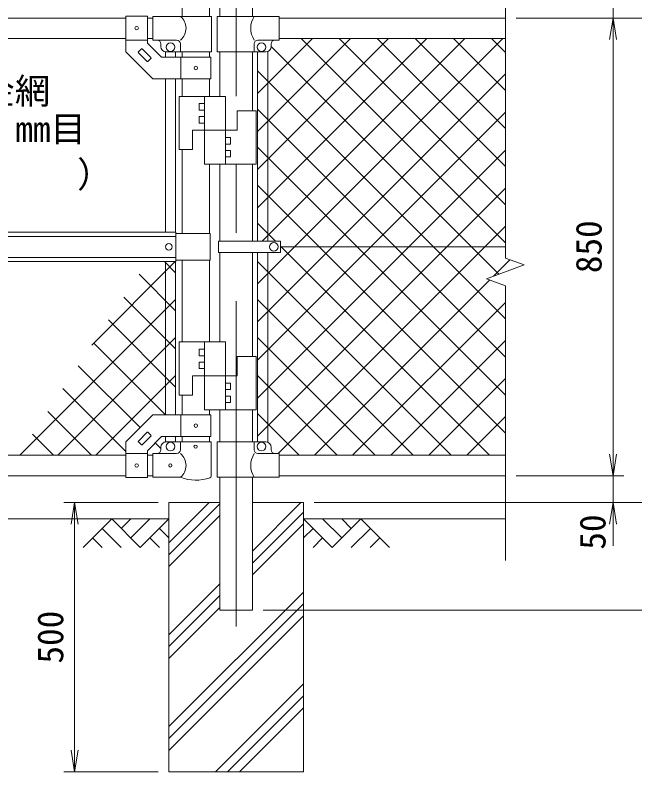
# Model space of a CAD drawing. Units: millimetres, scale not verified. Extents: x -4200 to 4200, y -2970 to 2970.
# Drawn here: x 2073 to 3225, y -689 to 717 of the extents above; entities that cross this region are included whole.
import ezdxf
from ezdxf.enums import TextEntityAlignment as Align

# ---------------------------------------------------------------- set-up
doc = ezdxf.new("R2010")
doc.units = ezdxf.units.MM
doc.header["$LTSCALE"] = 20
doc.linetypes.add('USER1', pattern=[50.8, 31.75, -6.35, 6.35, -6.35])
for name, color, linetype, lineweight in [('0-0_D-STR-TXT', 7, 'Continuous', 9), ('0-3_D-STR4', 7, 'Continuous', 9), ('0-4_D-BMK', 2, 'USER1', 13), ('0-5_D-STR1', 1, 'Continuous', 18), ('0-6_D-BGD', 7, 'Continuous', 9), ('0-7_D-DCR-HCH', 7, 'Continuous', 9), ('0-8_D-STR3', 3, 'Continuous', 13), ('0-9_D-STR-DIM', 7, 'Continuous', 9), ('0-A_0', 7, 'Continuous', 9), ('0-B_D-STR2', 7, 'Continuous', 9)]:
    doc.layers.add(name, color=color, linetype=linetype, lineweight=lineweight)
doc.styles.add('ＭＳ ゴシック', font='')
doc.styles.get('ＭＳ ゴシック').set_extended_font_data('MS Gothic')

# ---------------------------------------------------------------- blocks, each defined once
blk = doc.blocks.new('_Open')
at = {"layer": '0-A_0'}
blk.add_line((-20, 3.33), (0, 0), dxfattribs=at)
blk.add_lwpolyline([(-20, -3.33), (0, 0), (-20, 0)], dxfattribs=at)

msp = doc.modelspace()

# ---------------------------------------------------------------- linework, layer by layer
at = {"layer": '0-3_D-STR4'}
for p, q in [((2359.22, -188.63), (2359.22, -688.63)), ((2453.97, -188.63), (2359.22, -188.63)), ((2609.22, -188.63), (2514.47, -188.63)), ((2609.22, -188.63), (2609.22, -688.63)), ((2609.22, -688.63), (2359.22, -688.63))]:
    msp.add_line(p, q, dxfattribs=at)
at = {"layer": '0-4_D-BMK'}
msp.add_line((2484.22, 1201.52), (2484.22, -418.63), dxfattribs=at)
at = {"layer": '0-5_D-STR1'}
for p, q in [((2383.67, 1150.37), (2383.67, 714.37)), ((2434.47, 1150.37), (2434.47, 714.37)), ((2453.97, 1150.37), (2453.97, 714.37)), ((2514.47, 1150.37), (2514.47, 714.37)), ((1644.87, 711.37), (2279.07, 711.37)), ((2319.07, 711.37), (2329.07, 711.37)), ((2564.22, 711.37), (2984.22, 711.37)), ((1644.87, 673.37), (2279.07, 673.37)), ((2319.07, 673.37), (2329.07, 673.37)), ((2564.22, 673.37), (2984.22, 673.37)), ((2383.67, 648.37), (2383.67, 638.37)), ((2434.47, 648.37), (2434.47, 638.37)), ((2453.97, 648.37), (2453.97, 565.87)), ((2514.47, 648.37), (2514.47, 538.87)), ((2383.67, 598.37), (2383.67, 565.87)), ((2434.47, 598.37), (2434.47, 565.87)), ((2383.67, 466.87), (2383.67, 311.37)), ((2434.47, 439.87), (2434.47, 311.37)), ((2453.97, 439.87), (2453.97, 296.87)), ((2514.47, 439.87), (2514.47, 296.87)), ((2453.97, 275.87), (2453.97, 109.77)), ((2514.47, 275.87), (2514.47, 82.77)), ((2383.67, 261.37), (2383.67, 109.77)), ((2434.47, 261.37), (2434.47, 109.77)), ((2383.67, 10.77), (2383.67, -25.63)), ((2434.47, -16.23), (2434.47, -25.63)), ((2453.97, -16.23), (2453.97, -75.63)), ((2514.47, -16.23), (2514.47, -75.63)), ((2383.67, -65.63), (2383.67, -75.63)), ((2434.47, -65.63), (2434.47, -75.63)), ((1644.87, -100.63), (2279.07, -100.63)), ((2319.07, -100.63), (2329.07, -100.63)), ((2564.22, -100.63), (2984.22, -100.63)), ((1644.87, -138.63), (2279.07, -138.63)), ((2319.07, -138.63), (2329.07, -138.63)), ((2564.22, -138.63), (2984.22, -138.63)), ((2453.97, -141.63), (2453.97, -388.63)), ((2514.47, -141.63), (2514.47, -388.63))]:
    msp.add_line(p, q, dxfattribs=at)
msp.add_lwpolyline([(2514.47, -141.63), (2514.47, -388.63), (2453.97, -388.63)], dxfattribs=at)
at = {"layer": '0-6_D-BGD'}
for p, q in [((609.22, -218.63), (2359.22, -218.63)), ((2984.22, -218.63), (2609.22, -218.63))]:
    msp.add_line(p, q, dxfattribs=at)
at = {"layer": '0-7_D-DCR-HCH'}
for p, q in [((2359.22, -263.23), (2433.82, -188.63)), ((2359.22, -285.33), (2453.97, -190.58)), ((2514.47, -278.69), (2604.52, -188.63)), ((2514.47, -300.79), (2609.22, -206.04)), ((2252.79, -218.63), (2199.58, -271.84)), ((2252.79, -218.63), (2306, -271.84)), ((2270.53, -236.37), (2288.27, -218.63)), ((2288.27, -254.11), (2323.74, -218.63)), ((2306, -271.84), (2359.22, -218.63)), ((2359.22, -307.43), (2453.97, -212.68)), ((2662.43, -271.84), (2609.22, -218.63)), ((2680.16, -254.11), (2644.69, -218.63)), ((2715.64, -218.63), (2662.43, -271.84)), ((2697.99, -236.46), (2680.16, -218.63)), ((2715.64, -218.63), (2768.85, -271.84)), ((2235.05, -236.37), (2270.69, -271.84)), ((2341.48, -236.37), (2359.22, -254.03)), ((2514.47, -322.89), (2609.22, -228.14)), ((2626.95, -236.37), (2609.22, -254.03)), ((2733.38, -236.37), (2697.74, -271.84)), ((2217.32, -254.11), (2235.14, -271.84)), ((2323.74, -254.11), (2341.56, -271.84)), ((2644.69, -254.11), (2626.87, -271.84)), ((2751.11, -254.11), (2733.3, -271.84)), ((2359.22, -433.94), (2453.97, -339.19)), ((2359.22, -604.65), (2609.22, -354.65)), ((2359.22, -456.04), (2453.97, -361.29)), ((2359.22, -626.75), (2609.22, -376.75)), ((2359.22, -478.14), (2453.97, -383.39)), ((2359.22, -648.84), (2609.22, -398.84)), ((2445.94, -688.63), (2609.22, -525.36)), ((2468.04, -688.63), (2609.22, -547.46)), ((2490.14, -688.63), (2609.22, -569.55))]:
    msp.add_line(p, q, dxfattribs=at)
at = {"layer": '0-8_D-STR3'}
for p, q in [((2279.07, 714.62), (2279.07, 648.37)), ((2319.07, 714.62), (2279.07, 714.62)), ((2319.07, 714.62), (2319.07, 664.94)), ((2329.07, 714.37), (2438.42, 714.37)), ((2329.07, 670.37), (2329.07, 714.37)), ((2438.42, 714.37), (2438.42, 648.37)), ((2448.52, 714.37), (2564.22, 714.37)), ((2448.52, 648.37), (2448.52, 714.37)), ((2564.22, 670.37), (2564.22, 714.37)), ((2319.07, 670.12), (2279.07, 670.12)), ((2345.63, 638.37), (2319.07, 664.94)), ((2329.07, 670.37), (2373.52, 670.37)), ((2344.07, 658.37), (2344.07, 663.37)), ((2380.52, 648.37), (2380.52, 663.37)), ((2517.62, 648.37), (2517.62, 663.37)), ((2524.62, 670.37), (2564.22, 670.37)), ((2549.22, 658.37), (2549.22, 663.37)), ((2308.05, 654.03), (2302.4, 648.38)), ((2318.66, 630.7), (2302.4, 646.96)), ((2325.73, 637.77), (2309.47, 654.03)), ((2352.57, 648.37), (2352.57, 638.37)), ((2438.42, 648.37), (2354.07, 648.37)), ((2371.57, 648.37), (2371.57, 638.37)), ((2448.52, 648.37), (2539.22, 648.37)), ((2523.72, 648.37), (2523.72, 296.87)), ((2542.72, 649), (2542.72, 296.87)), ((2325.73, 636.36), (2320.08, 630.7)), ((2436.77, 638.37), (2345.63, 638.37)), ((2381.37, 638.37), (2381.37, 598.37)), ((2436.77, 638.37), (2436.77, 598.37)), ((2352.57, 598.37), (2352.57, 313.87)), ((2371.57, 598.37), (2371.57, 313.87)), ((2463.97, 565.87), (2377.97, 565.87)), ((2377.97, 565.87), (2377.97, 466.87)), ((2424.97, 565.87), (2424.97, 439.87)), ((2463.97, 565.87), (2463.97, 439.87)), ((2415.47, 552.37), (2415.47, 540.37)), ((2424.97, 552.37), (2415.47, 552.37)), ((2424.97, 540.37), (2415.47, 540.37)), ((2520.97, 538.87), (2485.97, 538.87)), ((2485.97, 538.87), (2485.97, 502.87)), ((2520.97, 538.87), (2520.97, 439.87)), ((2415.47, 528.37), (2415.47, 516.37)), ((2424.97, 528.37), (2415.47, 528.37)), ((2424.97, 516.37), (2415.47, 516.37)), ((2485.97, 502.87), (2402.97, 502.87)), ((2402.97, 502.87), (2402.97, 466.87)), ((2463.97, 489.37), (2473.47, 489.37)), ((2473.47, 477.37), (2473.47, 489.37)), ((2402.97, 466.87), (2377.97, 466.87)), ((2463.97, 477.37), (2473.47, 477.37)), ((2463.97, 465.37), (2473.47, 465.37)), ((2473.47, 453.37), (2473.47, 465.37)), ((2463.97, 453.37), (2473.47, 453.37)), ((2520.97, 439.87), (2424.97, 439.87)), ((1551.97, 313.87), (2371.97, 313.87)), ((2371.97, 313.87), (2371.97, 258.87)), ((2371.97, 311.37), (2436.07, 311.37)), ((2436.07, 311.37), (2436.07, 261.37)), ((1551.97, 305.87), (2371.97, 305.87)), ((2451.42, 275.87), (2451.42, 296.87)), ((2566.21, 296.87), (2451.42, 296.87)), ((2566.21, 275.87), (2566.21, 296.87)), ((2566.21, 286.37), (2984.22, 286.37)), ((2566.21, 275.87), (2451.42, 275.87)), ((2523.72, 275.87), (2523.72, -75.63)), ((2542.72, 275.87), (2542.72, -76.27)), ((1551.97, 266.87), (2371.97, 266.87)), ((1551.97, 258.87), (2371.97, 258.87)), ((2352.57, 258.87), (2352.57, -25.63)), ((2371.57, 258.87), (2371.57, -25.63)), ((2371.97, 261.37), (2436.07, 261.37)), ((2463.97, 109.77), (2377.97, 109.77)), ((2377.97, 109.77), (2377.97, 10.77)), ((2424.97, 109.77), (2424.97, -16.23)), ((2463.97, 109.77), (2463.97, -16.23)), ((2415.47, 96.27), (2415.47, 84.27)), ((2424.97, 96.27), (2415.47, 96.27)), ((2424.97, 84.27), (2415.47, 84.27)), ((2415.47, 72.27), (2415.47, 60.27)), ((2424.97, 72.27), (2415.47, 72.27)), ((2520.97, 82.77), (2485.97, 82.77)), ((2485.97, 82.77), (2485.97, 46.77)), ((2520.97, 82.77), (2520.97, -16.23)), ((2424.97, 60.27), (2415.47, 60.27)), ((2485.97, 46.77), (2402.97, 46.77)), ((2402.97, 46.77), (2402.97, 10.77)), ((2463.97, 33.27), (2473.47, 33.27)), ((2473.47, 21.27), (2473.47, 33.27)), ((2463.97, 21.27), (2473.47, 21.27)), ((2402.97, 10.77), (2377.97, 10.77)), ((2463.97, 9.27), (2473.47, 9.27)), ((2473.47, -2.73), (2473.47, 9.27)), ((2463.97, -2.73), (2473.47, -2.73)), ((2381.37, -65.63), (2381.37, -25.63)), ((2520.97, -16.23), (2424.97, -16.23)), ((2436.77, -65.63), (2436.77, -25.63)), ((2318.66, -57.97), (2302.4, -74.23)), ((2325.73, -65.04), (2309.47, -81.3)), ((2345.63, -65.63), (2319.07, -92.2)), ((2325.73, -63.62), (2320.08, -57.97)), ((2436.77, -65.63), (2345.63, -65.63)), ((2352.57, -65.63), (2352.57, -75.75)), ((2371.57, -65.63), (2371.57, -75.63)), ((2279.07, -141.88), (2279.07, -75.63)), ((2308.05, -81.3), (2302.4, -75.64)), ((2380.52, -75.63), (2354.07, -75.63)), ((2437.62, -75.63), (2380.52, -75.63)), ((2380.52, -75.63), (2380.52, -90.63)), ((2437.62, -75.63), (2437.62, -139.33)), ((2448.52, -75.63), (2539.22, -75.63)), ((2448.52, -75.63), (2448.52, -141.63)), ((2517.62, -75.63), (2517.62, -90.63)), ((2319.07, -97.38), (2279.07, -97.38)), ((2319.07, -141.88), (2319.07, -92.2)), ((2329.07, -97.63), (2373.52, -97.63)), ((2329.07, -141.63), (2329.07, -97.63)), ((2344.07, -90.63), (2344.07, -85.63)), ((2524.62, -97.63), (2564.22, -97.63)), ((2549.22, -85.63), (2549.22, -90.63)), ((2564.22, -97.63), (2564.22, -141.63)), ((2319.07, -141.88), (2279.07, -141.88)), ((2329.07, -141.63), (2380.52, -141.63)), ((2448.52, -141.63), (2564.22, -141.63))]:
    msp.add_line(p, q, dxfattribs=at)
for points in [[(2436.77, 598.37), (2329.07, 598.37), (2279.07, 648.37)], [(2436.77, -25.63), (2329.07, -25.63), (2279.07, -75.63)]]:
    msp.add_lwpolyline(points, dxfattribs=at)
for centre, radius in [((2299.07, 692.37), 3.25), ((2362.07, 657.37), 8), ((2531.22, 657.37), 8), ((2409.07, 618.37), 3.25), ((2359.07, 286.37), 6), ((2554.21, 286.37), 8), ((2409.07, -45.63), 3.25), ((2362.07, -84.63), 8), ((2408.67, -84.63), 3), ((2531.22, -84.63), 8), ((2299.07, -119.63), 3.25), ((2361.67, -119.63), 3)]:
    msp.add_circle(centre, radius, dxfattribs=at)
for centre, radius, start, end in [((2362.32, 692.37), 28.55, 309.59418, 50.40582), ((2551.83, 692.37), 40.68, 147.25964, 212.74036), ((2337.07, 663.37), 7, 0, 90), ((2373.52, 663.37), 7, 0, 90), ((2524.62, 663.37), 7, 90, 180), ((2556.22, 663.37), 7, 90, 180), ((2303.1, 647.67), 1, 135, 225), ((2308.76, 653.33), 1, 45, 135), ((2354.07, 658.37), 10, 180, 270), ((2539.22, 658.37), 10, 270, 0), ((2325.03, 637.06), 1, 315, 45), ((2319.37, 631.41), 1, 225, 315), ((2319.37, -58.67), 1, 45, 135), ((2325.03, -64.33), 1, 315, 45), ((2303.1, -74.94), 1, 135, 225), ((2308.76, -80.59), 1, 225, 315), ((2354.07, -85.63), 10, 90, 180), ((2539.22, -85.63), 10, 0, 90), ((2337.07, -90.63), 7, 270, 0), ((2373.52, -90.63), 7, 270, 0), ((2362.32, -119.63), 28.55, 309.59418, 50.40582), ((2551.83, -119.63), 40.68, 147.25964, 212.74036), ((2524.62, -90.63), 7, 180, 270), ((2556.22, -90.63), 7, 180, 270), ((2434.32, -139.33), 3.3, 289.22051, 0), ((2409.07, -66.9), 80, 249.0916, 289.22051)]:
    msp.add_arc(centre, radius, start, end, dxfattribs=at)
at = {"layer": '0-9_D-STR-DIM'}
for p, q in [((2984.22, 1201.52), (2984.22, 265.59)), ((3184.22, 711.37), (3184.22, 811.37)), ((3004.22, 711.37), (3204.22, 711.37)), ((3004.22, 711.37), (3334.22, 711.37)), ((3024.22, 711.37), (3204.22, 711.37)), ((3024.22, 711.37), (3334.22, 711.37)), ((3184.22, 671.37), (3184.22, -98.63)), ((3184.22, 671.37), (3184.22, 631.37)), ((3019.45, 252.77), (2984.22, 265.59)), ((2948.98, 227.12), (3019.45, 252.77)), ((2984.22, 214.29), (2948.98, 227.12)), ((2984.22, 214.29), (2984.22, -295.94)), ((3184.22, -98.63), (3184.22, -58.63)), ((3004.22, -138.63), (3204.22, -138.63)), ((3024.22, -138.63), (3204.22, -138.63)), ((3184.22, -138.63), (3184.22, -188.63)), ((2339.22, -188.63), (2164, -188.63)), ((2629.22, -188.63), (3204.22, -188.63)), ((2629.22, -188.63), (3334.22, -188.63)), ((2649.22, -188.63), (3334.22, -188.63)), ((2184, -228.63), (2184, -648.63)), ((3184.22, -228.63), (3184.22, -268.63)), ((2534.47, -388.63), (3334.22, -388.63)), ((2554.47, -388.63), (3464.22, -388.63)), ((2339.22, -688.63), (2164, -688.63))]:
    msp.add_line(p, q, dxfattribs=at)
at = {"layer": '0-B_D-STR2'}
for p, q in [((2523.72, 571.19), (2625.89, 673.37)), ((2523.72, 500.48), (2696.6, 673.37)), ((2523.72, 429.77), (2767.31, 673.37)), ((2523.72, 359.06), (2838.03, 673.37)), ((2523.72, 217.64), (2979.45, 673.37)), ((2532.24, 296.87), (2908.74, 673.37)), ((2984.22, 293.91), (2604.76, 673.37)), ((2984.22, 364.62), (2675.47, 673.37)), ((2984.22, 435.34), (2746.18, 673.37)), ((2984.22, 506.05), (2816.89, 673.37)), ((2984.22, 576.76), (2887.6, 673.37)), ((2984.22, 647.47), (2958.32, 673.37)), ((2971.94, 235.47), (2549.21, 658.2)), ((2984.22, 152.49), (2523.72, 612.99)), ((2523.72, 146.93), (2984.22, 607.43)), ((2984.22, 81.78), (2523.72, 542.28)), ((2523.72, 76.21), (2984.22, 536.71)), ((2984.22, 11.07), (2523.72, 471.57)), ((2523.72, 5.5), (2984.22, 466)), ((2984.22, -59.64), (2523.72, 400.86)), ((2523.72, -65.21), (2984.22, 395.29)), ((2557, 296.87), (2523.72, 330.15)), ((2562, -97.63), (2984.22, 324.58)), ((2954.5, -100.63), (2566.21, 287.65)), ((2370.94, 258.87), (2216.03, 103.96)), ((2350.89, 258.87), (2371.57, 238.19)), ((2883.79, -100.63), (2523.72, 259.44)), ((2962.31, 231.97), (2992.81, 262.47)), ((2303.63, 235.42), (2371.57, 167.48)), ((2629.71, -100.63), (2955.2, 224.85)), ((2371.57, 188.78), (2082.15, -100.63)), ((2275.35, 192.99), (2371.57, 96.77)), ((2813.08, -100.63), (2523.72, 188.73)), ((2700.42, -100.63), (2984.22, 183.16)), ((2247.08, 150.55), (2371.57, 26.06)), ((2371.57, 118.07), (2152.86, -100.63)), ((2742.37, -100.63), (2523.72, 118.02)), ((2771.13, -100.63), (2984.22, 112.45)), ((2218.8, 108.11), (2352.55, -25.63)), ((2190.53, 65.68), (2305.45, -49.25)), ((2371.57, 47.36), (2223.58, -100.63)), ((2671.65, -100.63), (2523.72, 47.31)), ((2841.84, -100.63), (2984.22, 41.74)), ((2162.25, 23.24), (2279.07, -93.57)), ((2133.98, -19.19), (2215.42, -100.63)), ((2600.94, -100.63), (2524.24, -23.93)), ((2912.55, -100.63), (2984.22, -28.97)), ((2105.7, -61.63), (2144.71, -100.63)), ((2333.74, -77.53), (2344.07, -87.86))]:
    msp.add_line(p, q, dxfattribs=at)

# ---------------------------------------------------------------- block references
at = {"layer": '0-9_D-STR-DIM', "xscale": 2, "yscale": 2}
for p, rotation in [((3184.22, 711.37), 90), ((3184.22, 711.37), 90), ((3184.22, -138.63), 270), ((3184.22, -138.63), 270), ((2184, -188.63), 90), ((3184.22, -188.63), 90), ((2184, -688.63), 270)]:
    msp.add_blockref('_Open', p, dxfattribs=dict(at, rotation=rotation))

# ---------------------------------------------------------------- texts
at = {"layer": '0-0_D-STR-TXT', "style": 'ＭＳ ゴシック'}
for s, p in [('菱形金網', (1876.2, 537.4)), ('φ   x   mm目', (1794.98, 466.97)), ('（\u3000\u3000   \u3000\u3000）', (1762.49, 382.5))]:
    msp.add_text(s, height=48.09, dxfattribs=at).set_placement(p, align=Align.BOTTOM_LEFT)
at = {"layer": '0-9_D-STR-DIM', "style": 'ＭＳ ゴシック'}
for s, p in [('850', (3177.47, 237.49)), ('50', (3184.75, -276.01)), ('500', (2177.25, -487.51))]:
    msp.add_text(s, height=48.09, rotation=90, dxfattribs=at).set_placement(p, align=Align.BOTTOM_LEFT)

doc.saveas('drawing.dxf')
